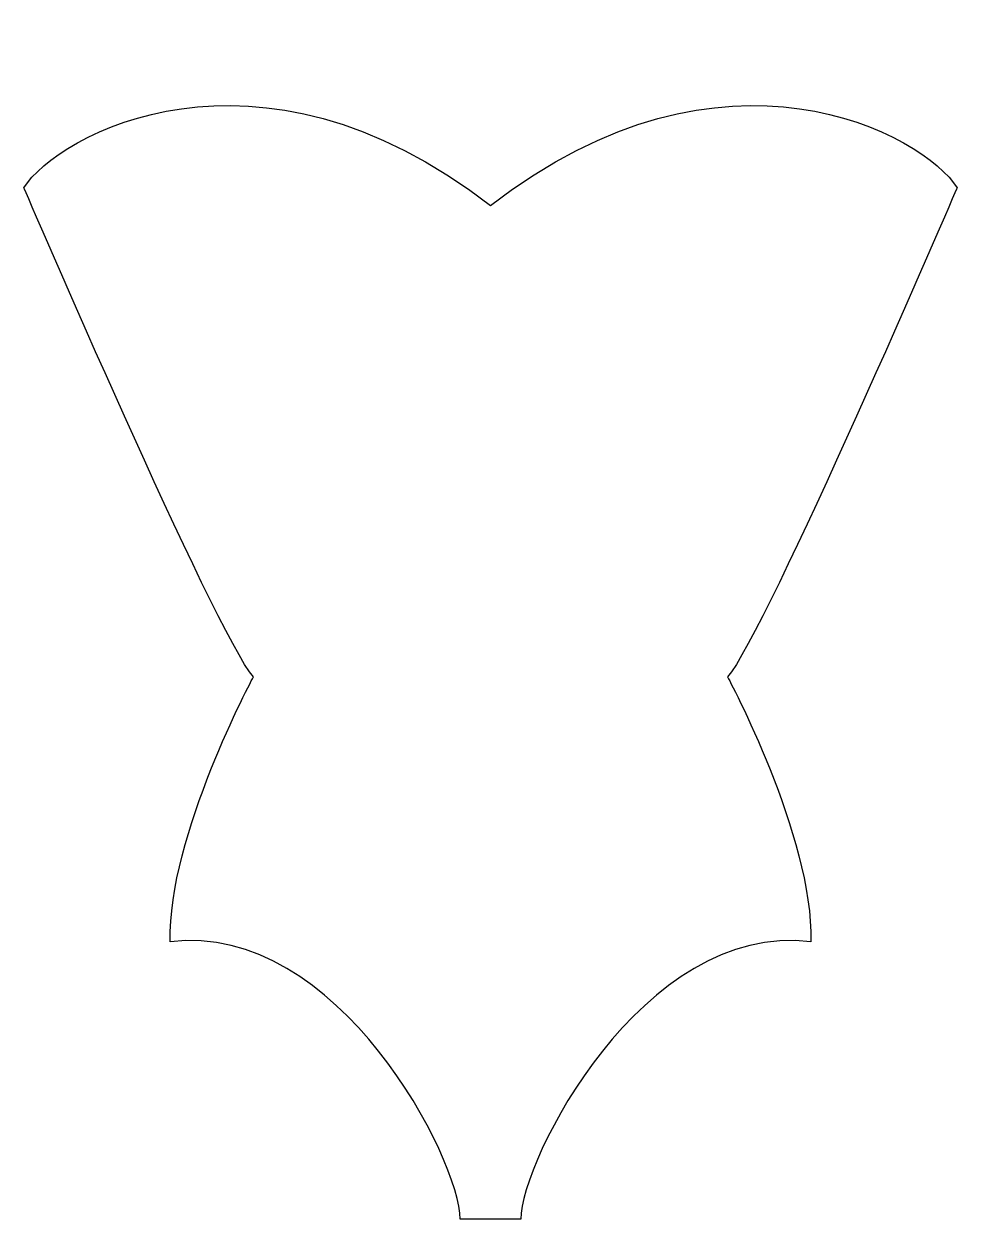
# Model space of a CAD drawing. Header units: centimetres. Extents: x -3.07 to 3.07, y -3.66 to 4.2.
import ezdxf

# ---------------------------------------------------------------- set-up
doc = ezdxf.new("R2010")
doc.units = ezdxf.units.CM
doc.header["$MEASUREMENT"] = 0
doc.layers.add('Camada 1', color=7, linetype='Continuous')

msp = doc.modelspace()

# ---------------------------------------------------------------- linework, layer by layer
at = {"layer": 'Camada 1'}
msp.add_open_spline([(0.19899, -3.66189), (0.19899, -3.28049), (0.99499, -1.70511), (2.10603, -1.83777), (2.10603, -1.83777), (2.12262, -1.14128), (1.55879, -0.09652), (1.55879, -0.09652), (1.55879, -0.09652), (1.80752, 0.18537), (3.06784, 3.1206), (3.06784, 3.1206), (3.06784, 3.1206), (2.85228, 3.46884), (1.5422, 4.19849), (-0.00003, 3.0045), (-0.00003, 3.0045), (-1.5422, 4.19849), (-2.85229, 3.46882), (-3.06787, 3.1206), (-3.06787, 3.1206), (-3.06787, 3.1206), (-1.80755, 0.18537), (-1.55879, -0.09652), (-1.55879, -0.09652), (-1.55879, -0.09652), (-2.12262, -1.14125), (-2.10603, -1.83777), (-2.10603, -1.83777), (-0.99497, -1.70511), (-0.19897, -3.28049), (-0.19897, -3.66189), (-0.19897, -3.66189), (-0.19897, -3.66189), (0.19899, -3.66189), (0.19899, -3.66189)], degree=3, knots=[0, 0, 0, 0, 0.1, 0.1, 0.1, 0.1, 0.2, 0.2, 0.2, 0.2, 0.3, 0.3, 0.3, 0.3, 0.4, 0.4, 0.4, 0.4, 0.5, 0.5, 0.5, 0.5, 0.6, 0.6, 0.6, 0.6, 0.7, 0.7, 0.7, 0.7, 0.8, 0.8, 0.8, 0.8, 1, 1, 1, 1], dxfattribs=at)

doc.saveas('drawing.dxf')
